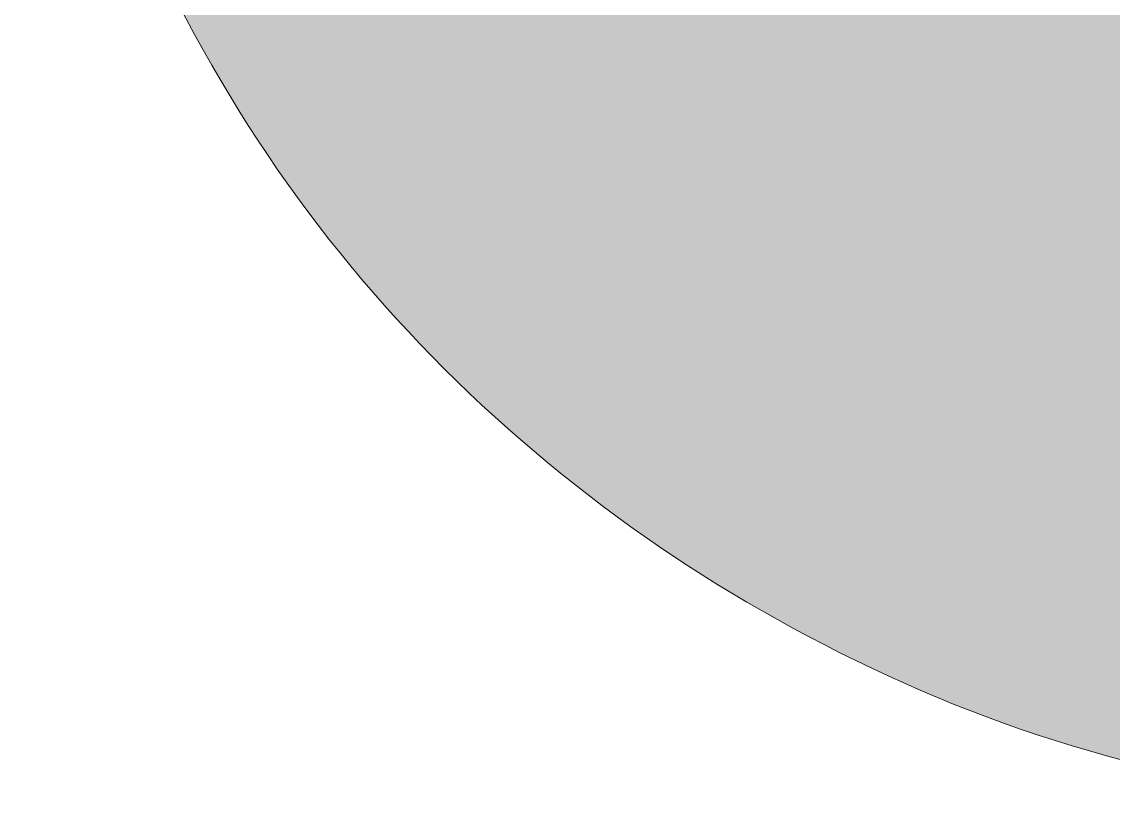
# Model space of a CAD drawing. Header units: millimetres. Extents: x 38 to 178, y -114 to -14.
# Drawn here: x 114.1 to 137.82, y -112.9 to -95.86 of the extents above; entities that cross this region are included whole.
import ezdxf

# ---------------------------------------------------------------- set-up
doc = ezdxf.new("R2010")
doc.units = ezdxf.units.MM
doc.header["$MEASUREMENT"] = 0
doc.layers.add('Layer 1', color=7, linetype='Continuous')

msp = doc.modelspace()

# ---------------------------------------------------------------- hatches: boundary and pattern name
at = {"layer": 'Layer 1'}
h = msp.add_hatch(color=2, dxfattribs=at)
h.dxf.hatch_style = 2
edge = h.paths.add_edge_path()
edge.add_spline(control_points=[(156.519, -27.749), (156.519, -27.749), (153.715, -27.749), (153.715, -27.749), (153.018, -26.097), (151.442, -24.9), (149.578, -24.758), (151.083, -23.643), (152.063, -21.859), (152.063, -19.842), (152.063, -16.462), (149.323, -13.721), (145.942, -13.721), (142.562, -13.721), (139.821, -16.462), (139.821, -19.842), (139.821, -21.859), (140.801, -23.643), (142.306, -24.758), (140.442, -24.9), (138.866, -26.097), (138.17, -27.749), (138.17, -27.749), (135.366, -27.749), (135.366, -27.749), (135.366, -27.749), (114.098, -27.749), (114.098, -27.749), (114.098, -27.749), (114.098, -81.46), (114.098, -81.46), (114.098, -85.792), (114.949, -89.87), (116.651, -93.698), (118.352, -97.527), (120.654, -100.853), (123.553, -103.675), (126.454, -106.499), (129.818, -108.741), (133.645, -110.403), (137.474, -112.065), (141.552, -112.898), (145.884, -112.898), (150.215, -112.898), (154.313, -112.065), (158.181, -110.403), (162.047, -108.741), (165.432, -106.499), (168.331, -103.675), (171.231, -100.853), (173.532, -97.527), (175.234, -93.698), (176.934, -89.87), (177.786, -85.792), (177.786, -81.46), (177.786, -81.46), (177.786, -27.749), (177.786, -27.749), (177.786, -27.749), (156.519, -27.749), (156.519, -27.749)], knot_values=[0, 0, 0, 0, 1, 1, 1, 2, 2, 2, 3, 3, 3, 4, 4, 4, 5, 5, 5, 6, 6, 6, 7, 7, 7, 8, 8, 8, 9, 9, 9, 10, 10, 10, 11, 11, 11, 12, 12, 12, 13, 13, 13, 14, 14, 14, 15, 15, 15, 16, 16, 16, 17, 17, 17, 18, 18, 18, 19, 19, 19, 20, 20, 20, 20], degree=3, periodic=1)
edge = h.paths.add_edge_path()
edge.add_spline(control_points=[(142.135, -19.842), (142.135, -17.743), (143.843, -16.035), (145.942, -16.035), (148.042, -16.035), (149.75, -17.743), (149.75, -19.842), (149.75, -21.942), (148.042, -23.65), (145.942, -23.65), (143.843, -23.65), (142.135, -21.942), (142.135, -19.842)], knot_values=[0, 0, 0, 0, 1, 1, 1, 2, 2, 2, 3, 3, 3, 4, 4, 4, 4], degree=3, periodic=1)
edge = h.paths.add_edge_path()
edge.add_spline(control_points=[(151.163, -85.346), (149.655, -86.778), (147.895, -87.492), (145.884, -87.492), (143.95, -87.492), (142.231, -86.778), (140.722, -85.346), (139.214, -83.915), (138.461, -82.234), (138.461, -80.3), (138.461, -80.3), (138.461, -31.811), (138.461, -31.811), (138.461, -31.811), (153.425, -31.811), (153.425, -31.811), (153.425, -31.811), (153.425, -80.3), (153.425, -80.3), (153.425, -82.234), (152.67, -83.915), (151.163, -85.346)], knot_values=[0, 0, 0, 0, 1, 1, 1, 2, 2, 2, 3, 3, 3, 4, 4, 4, 5, 5, 5, 6, 6, 6, 7, 7, 7, 7], degree=3, periodic=1)

# ---------------------------------------------------------------- linework, layer by layer
at = {"layer": 'Layer 1', "lineweight": 0}
msp.add_open_spline([(156.519, -27.749), (156.519, -27.749), (153.715, -27.749), (153.715, -27.749), (153.018, -26.097), (151.442, -24.9), (149.578, -24.758), (151.083, -23.643), (152.063, -21.859), (152.063, -19.842), (152.063, -16.462), (149.323, -13.721), (145.942, -13.721), (142.562, -13.721), (139.821, -16.462), (139.821, -19.842), (139.821, -21.859), (140.801, -23.643), (142.306, -24.758), (140.442, -24.9), (138.866, -26.097), (138.17, -27.749), (138.17, -27.749), (135.366, -27.749), (135.366, -27.749), (135.366, -27.749), (114.098, -27.749), (114.098, -27.749), (114.098, -27.749), (114.098, -81.46), (114.098, -81.46), (114.098, -85.792), (114.949, -89.87), (116.651, -93.698), (118.352, -97.527), (120.654, -100.853), (123.553, -103.675), (126.454, -106.499), (129.818, -108.741), (133.645, -110.403), (137.474, -112.065), (141.552, -112.898), (145.884, -112.898), (150.215, -112.898), (154.313, -112.065), (158.181, -110.403), (162.047, -108.741), (165.432, -106.499), (168.331, -103.675), (171.231, -100.853), (173.532, -97.527), (175.234, -93.698), (176.934, -89.87), (177.786, -85.792), (177.786, -81.46), (177.786, -81.46), (177.786, -27.749), (177.786, -27.749), (177.786, -27.749), (156.519, -27.749), (156.519, -27.749)], degree=3, knots=[0, 0, 0, 0, 1, 1, 1, 2, 2, 2, 3, 3, 3, 4, 4, 4, 5, 5, 5, 6, 6, 6, 7, 7, 7, 8, 8, 8, 9, 9, 9, 10, 10, 10, 11, 11, 11, 12, 12, 12, 13, 13, 13, 14, 14, 14, 15, 15, 15, 16, 16, 16, 17, 17, 17, 18, 18, 18, 19, 19, 19, 20, 20, 20, 20], dxfattribs=at)

doc.saveas('drawing.dxf')
